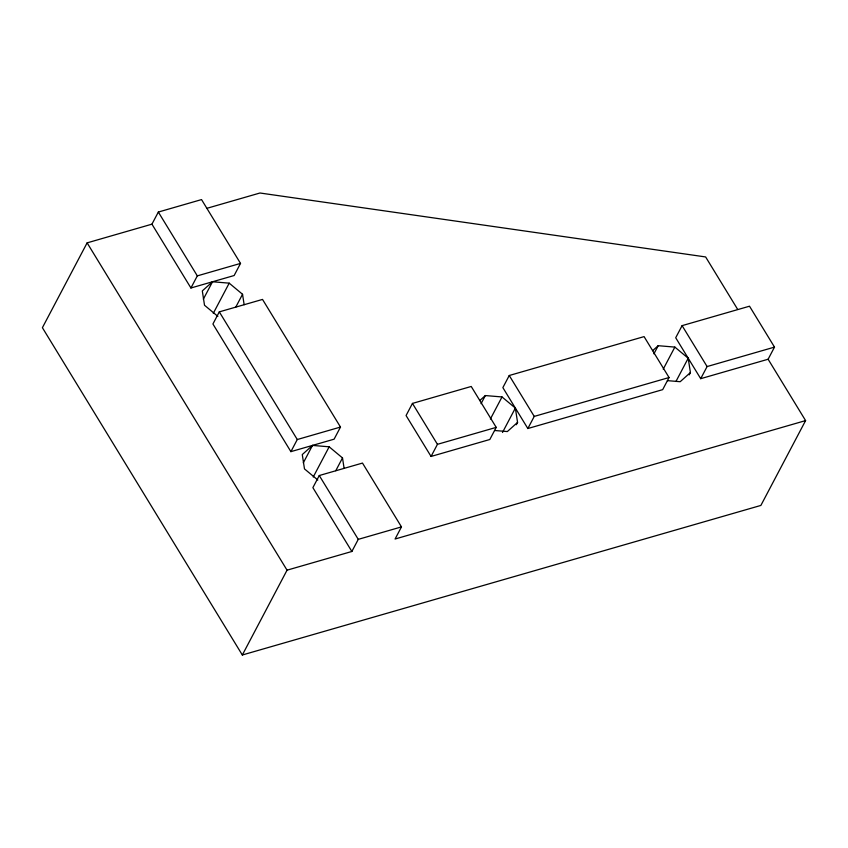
<?xml version="1.0" encoding="UTF-8"?>
<svg xmlns="http://www.w3.org/2000/svg" width="848" height="848" viewBox="0 0 848 848"><rect width="100%" height="100%" fill="white"/><g stroke="black" fill="none" stroke-linecap="round" stroke-linejoin="round"><path stroke-width="1.27" d="M151.94 224.169L190.927 287.991L234.143 275.526L240.525 263.41L201.538 199.587L158.332 212.053L151.94 224.169L87.121 242.867L42.4 327.688L242.327 654.995L760.879 505.429L805.6 420.597L768.118 359.234L774.5 347.118L749.515 306.202L682.099 325.643L675.708 337.758L700.702 378.674L768.118 359.234M190.927 287.991L197.319 275.876L240.525 263.41M203.34 299.185L212.53 281.759L229.204 283.158L242.539 294.277L244.15 304.708M213.272 313.368L229.204 283.158M219.303 311.873L212.922 324L290.896 451.645L334.101 439.179L340.493 427.063L262.52 299.418L219.303 311.873L297.277 439.529L290.896 451.645M235.808 307.061L242.539 294.277M303.308 462.838L312.499 445.412L329.162 446.811L342.507 457.931L344.108 468.361M313.23 477.021L329.162 446.811M805.6 420.597L395.083 539.01L401.475 526.894L362.488 463.072L319.272 475.527L312.88 487.653L351.867 551.476L287.048 570.174L242.327 654.995M335.766 470.714L342.507 457.931M412.457 403.415L406.065 415.541L431.06 456.447L489.826 439.497L496.218 427.381L471.223 386.465L412.457 403.415L437.441 444.331L431.06 456.447M351.867 551.476L358.259 539.36L401.475 526.894M481.06 403.69L485.342 395.56L502.016 396.949L515.361 408.079L517.566 422.41L516.337 424.731M509.245 375.505L502.864 387.621L527.848 428.526L662.68 389.645L669.061 377.53L644.077 336.614L509.245 375.505L534.24 416.41L527.848 428.526M490.377 419.029L502.016 396.949M502.493 432.48L515.361 408.079M653.903 353.839L658.196 345.698L674.86 347.097L688.205 358.216L690.41 372.558L689.191 374.88M663.221 369.177L674.86 347.097M675.951 381.462L688.205 358.216M700.702 378.674L707.094 366.559L774.5 347.118M212.53 281.759L202.312 290.906L204.516 305.248L217.862 316.368M312.499 445.412L302.27 454.56L304.485 468.902L317.82 480.021M479.767 400.553L485.342 395.56M517.566 422.41L507.337 431.558L494.522 430.487M652.621 350.69L658.196 345.698M690.41 372.558L680.191 381.706L667.365 380.635M206.594 208.407L259.976 193.005L705.631 256.944L737.665 309.393M297.277 439.529L340.493 427.063M437.441 444.331L496.218 427.381M534.24 416.41L669.061 377.53M682.099 325.643L707.094 366.559M158.332 212.053L197.319 275.876M319.272 475.527L358.259 539.36M87.121 242.867L287.048 570.174"/></g></svg>
